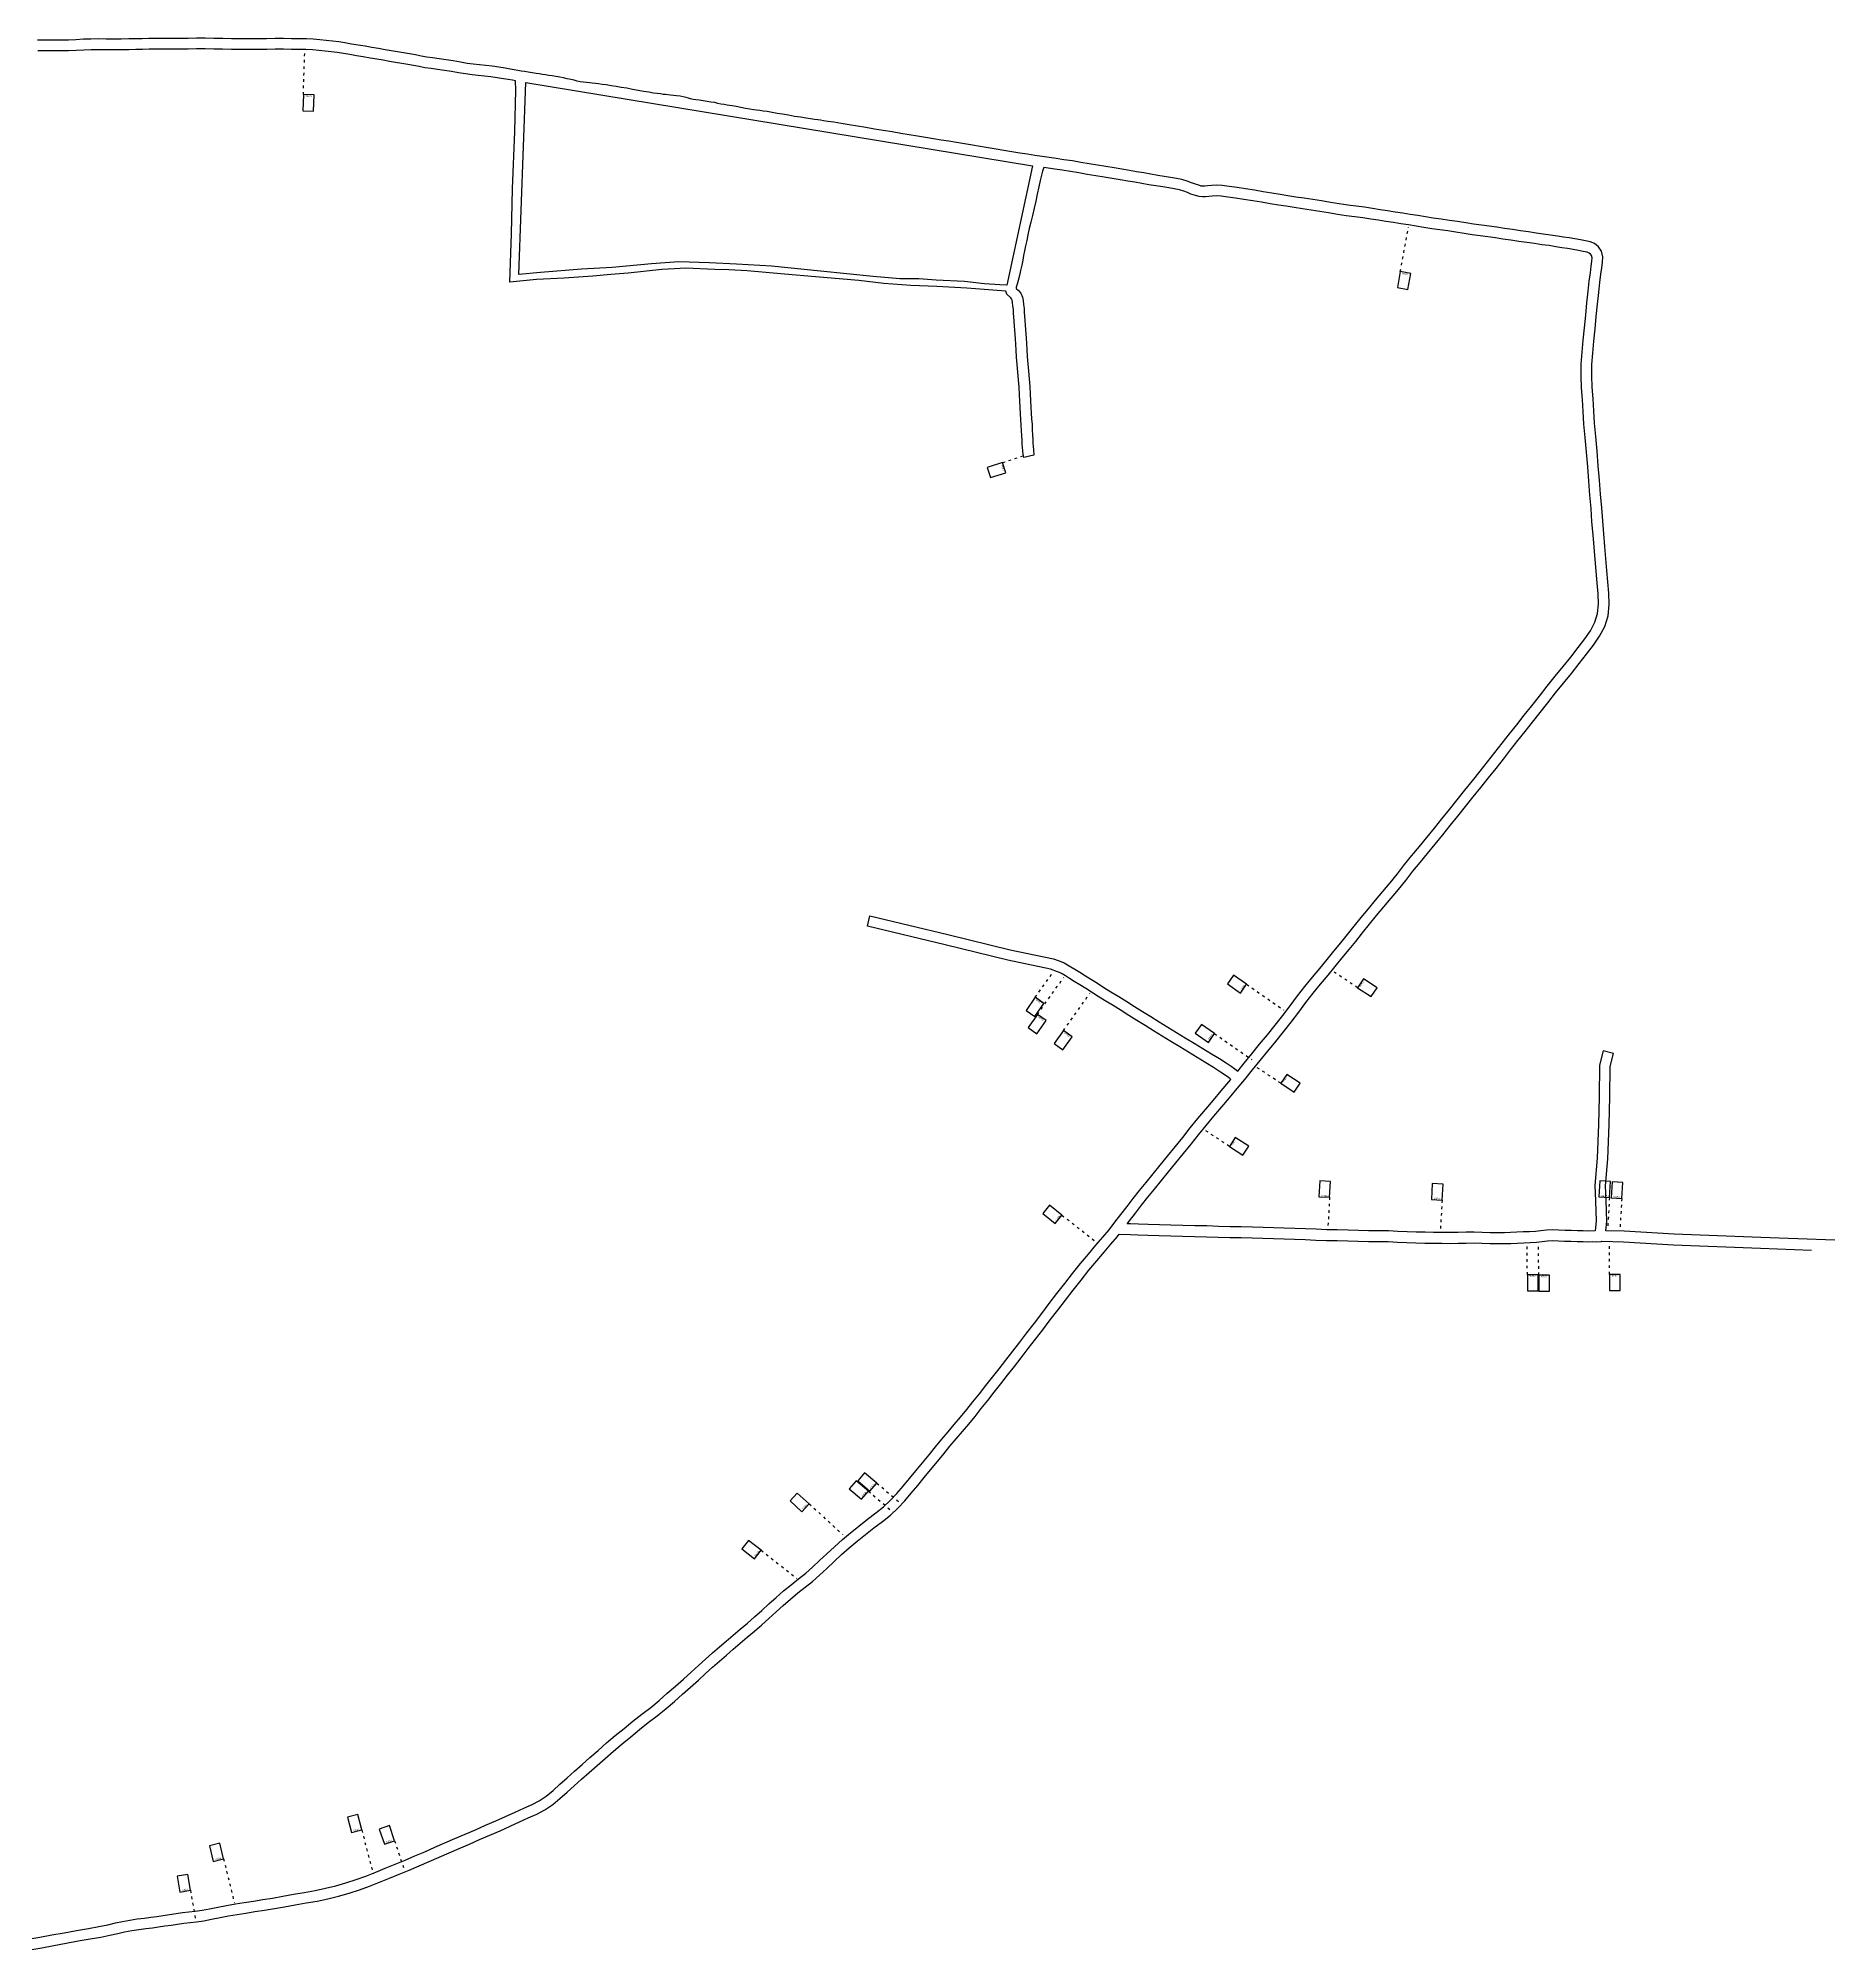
# Model space of a CAD drawing. Extents: x 714896 to 749292, y 8417558 to 8447149.
# Drawn here: x 729817 to 731496, y 8442990 to 8444776 of the extents above; entities that cross this region are included whole.
import ezdxf
from ezdxf.enums import TextEntityAlignment as Align

# ---------------------------------------------------------------- set-up
doc = ezdxf.new("R2010")
doc.units = 0
doc.header["$MEASUREMENT"] = 0
doc.linetypes.add('ACAD_ISO03W100', pattern=[30, 12, -18])
for name, color, linetype in [('LOTE', 7, 'CONTINUOUS'), ('NUM-PORTA', 7, 'CONTINUOUS'), ('QUADRA', 6, 'CONTINUOUS')]:
    doc.layers.add(name, color=color, linetype=linetype)

msp = doc.modelspace()

# ---------------------------------------------------------------- linework, layer by layer
at = {"layer": 'LOTE'}
for p, q in [((730064.7, 8444723.6), (730064.2, 8444708.6)), ((730074.7, 8444723.3), (730064.7, 8444723.6)), ((730074.2, 8444708.3), (730074.7, 8444723.3)), ((730064.2, 8444708.6), (730074.2, 8444708.3)), ((731089.7, 8444558.2), (731087, 8444543.4)), ((731099.5, 8444556.4), (731089.7, 8444558.2)), ((731096.8, 8444541.6), (731099.5, 8444556.4)), ((731087, 8444543.4), (731096.8, 8444541.6)), ((730718.1, 8444379.8), (730703.8, 8444375.2)), ((730703.8, 8444375.2), (730706.9, 8444365.7)), ((730721.2, 8444370.3), (730718.1, 8444379.8)), ((730706.9, 8444365.7), (730721.2, 8444370.3)), ((730933.9, 8443900.9), (730928.2, 8443892.7)), ((730928.2, 8443892.7), (730940.5, 8443884.1)), ((730946.2, 8443892.3), (730933.9, 8443900.9)), ((730940.5, 8443884.1), (730946.2, 8443892.3)), ((731055.4, 8443897.4), (731049.9, 8443889.1)), ((731068, 8443889.1), (731055.4, 8443897.4)), ((730748.6, 8443880.1), (730740, 8443867.9)), ((730748.1, 8443862.1), (730756.8, 8443874.3)), ((730756.8, 8443874.3), (730748.6, 8443880.1)), ((731049.9, 8443889.1), (731062.4, 8443880.8)), ((731062.4, 8443880.8), (731068, 8443889.1)), ((730740, 8443867.9), (730748.1, 8443862.1)), ((730750.6, 8443864.1), (730742, 8443851.8)), ((730750.1, 8443846), (730758.8, 8443858.3)), ((730758.8, 8443858.3), (730750.6, 8443864.1)), ((730742, 8443851.8), (730750.1, 8443846)), ((730775, 8443849.1), (730766.4, 8443836.9)), ((730774.5, 8443831.1), (730783.2, 8443843.3)), ((730783.2, 8443843.3), (730775, 8443849.1)), ((730903.9, 8443854.8), (730898.1, 8443846.7)), ((730898.1, 8443846.7), (730910.4, 8443838)), ((730916.1, 8443846.2), (730903.9, 8443854.8)), ((730910.4, 8443838), (730916.1, 8443846.2)), ((730766.4, 8443836.9), (730774.5, 8443831.1)), ((730983.6, 8443808.1), (730978.1, 8443799.8)), ((730996.1, 8443799.8), (730983.6, 8443808.1)), ((730978.1, 8443799.8), (730990.6, 8443791.5)), ((730990.6, 8443791.5), (730996.1, 8443799.8)), ((730935.6, 8443749.2), (730930.1, 8443740.8)), ((730930.1, 8443740.8), (730942.6, 8443732.6)), ((730948.1, 8443740.9), (730935.6, 8443749.2)), ((730942.6, 8443732.6), (730948.1, 8443740.9)), ((731014.6, 8443708.7), (731013.7, 8443693.7)), ((731024.6, 8443708.1), (731014.6, 8443708.7)), ((731023.7, 8443693.2), (731024.6, 8443708.1)), ((731119.7, 8443706.1), (731118.8, 8443691.1)), ((731129.7, 8443705.5), (731119.7, 8443706.1)), ((731128.8, 8443690.5), (731129.7, 8443705.5)), ((731276.1, 8443708.5), (731275.2, 8443693.5)), ((731286.1, 8443707.9), (731276.1, 8443708.5)), ((731285.2, 8443692.9), (731286.1, 8443707.9)), ((731287.6, 8443707.7), (731286.7, 8443692.7)), ((731297.6, 8443707.1), (731287.6, 8443707.7)), ((731296.7, 8443692.1), (731297.6, 8443707.1)), ((730761.8, 8443685.9), (730755.6, 8443678)), ((730755.6, 8443678), (730767.4, 8443668.8)), ((730773.6, 8443676.6), (730761.8, 8443685.9)), ((731013.7, 8443693.7), (731023.7, 8443693.2)), ((731118.8, 8443691.1), (731128.8, 8443690.5)), ((731275.2, 8443693.5), (731285.2, 8443692.9)), ((731286.7, 8443692.7), (731296.7, 8443692.1)), ((730767.4, 8443668.8), (730773.6, 8443676.6)), ((731208.5, 8443620.9), (731208.6, 8443605.9)), ((731218.5, 8443620.9), (731208.5, 8443620.9)), ((731218.6, 8443605.9), (731218.5, 8443620.9)), ((731229.1, 8443620.5), (731219.1, 8443620.4)), ((731219.1, 8443620.4), (731219.1, 8443605.4)), ((731229.1, 8443605.5), (731229.1, 8443620.5)), ((731285.3, 8443621.2), (731285.3, 8443606.2)), ((731295.3, 8443621.2), (731285.3, 8443621.2)), ((731295.3, 8443606.2), (731295.3, 8443621.2)), ((731208.6, 8443605.9), (731218.6, 8443605.9)), ((731219.1, 8443605.4), (731229.1, 8443605.5)), ((731285.3, 8443606.2), (731295.3, 8443606.2)), ((730581.3, 8443428.4), (730574.8, 8443420.7)), ((730592.7, 8443418.6), (730581.3, 8443428.4)), ((730589.2, 8443435.9), (730582.7, 8443428.3)), ((730582.7, 8443428.3), (730594.1, 8443418.6)), ((730600.6, 8443426.2), (730589.2, 8443435.9)), ((730526.3, 8443416.9), (730519.6, 8443409.5)), ((730537.4, 8443406.7), (730526.3, 8443416.9)), ((730574.8, 8443420.7), (730586.2, 8443411)), ((730586.2, 8443411), (730592.7, 8443418.6)), ((730594.1, 8443418.6), (730600.6, 8443426.2)), ((730519.6, 8443409.5), (730530.6, 8443399.4)), ((730530.6, 8443399.4), (730537.4, 8443406.7)), ((730480.7, 8443372.6), (730474.5, 8443364.8)), ((730474.5, 8443364.8), (730486.3, 8443355.5)), ((730492.5, 8443363.4), (730480.7, 8443372.6)), ((730486.3, 8443355.5), (730492.5, 8443363.4)), ((730115.5, 8443116.5), (730105.9, 8443114)), ((730105.9, 8443114), (730109.6, 8443099.5)), ((730119.3, 8443102), (730115.5, 8443116.5)), ((729986.6, 8443089.7), (729976.9, 8443087.3)), ((729990.2, 8443075.1), (729986.6, 8443089.7)), ((730109.6, 8443099.5), (730119.3, 8443102)), ((730145.1, 8443106.1), (730135.6, 8443102.9)), ((730135.6, 8443102.9), (730140.4, 8443088.7)), ((730140.4, 8443088.7), (730149.9, 8443091.9)), ((730149.9, 8443091.9), (730145.1, 8443106.1)), ((729976.9, 8443087.3), (729980.5, 8443072.7)), ((729980.5, 8443072.7), (729990.2, 8443075.1)), ((729956.6, 8443060.5), (729946.8, 8443058.8)), ((729946.8, 8443058.8), (729949.3, 8443044)), ((729959.2, 8443045.7), (729956.6, 8443060.5)), ((729949.3, 8443044), (729959.2, 8443045.7))]:
    msp.add_line(p, q, dxfattribs=at)
at = {"layer": 'LOTE', "color": 7, "linetype": 'ACAD_ISO03W100', "ltscale": 0.2}
for points in [[(730064.7, 8444723.6), (730066.1, 8444766)], [(731089.7, 8444558.2), (731097.5, 8444599.9)], [(730718.1, 8444379.8), (730737.2, 8444386)], [(730748.6, 8443880.1), (730765.5, 8443903.9)], [(730750.6, 8443864.1), (730775.2, 8443898.7)], [(730946.2, 8443892.3), (730981, 8443868)], [(731049.9, 8443889.1), (731024.9, 8443905.6)], [(730775, 8443849.1), (730799.6, 8443883.7)], [(730916.1, 8443846.2), (730950.9, 8443821.9)], [(730978.1, 8443799.8), (730953.1, 8443816.3)], [(730930.1, 8443740.8), (730905.1, 8443757.3)], [(731023.7, 8443693.2), (731022, 8443663.2)], [(731128.8, 8443690.5), (731127.1, 8443660.6)], [(731285.2, 8443692.9), (731283.5, 8443663)], [(731296.7, 8443692.1), (731295, 8443662.2)], [(730773.6, 8443676.6), (730807, 8443650.3)], [(731208.5, 8443620.9), (731208.4, 8443650.9)], [(731219.1, 8443620.4), (731219, 8443650.4)], [(731285.3, 8443621.2), (731285.2, 8443651.2)], [(730592.7, 8443418.6), (730615.6, 8443399.2)], [(730600.6, 8443426.2), (730623.4, 8443406.8)], [(730537.4, 8443406.7), (730568.6, 8443378.1)], [(730492.5, 8443363.4), (730525.9, 8443337.1)], [(730119.3, 8443102), (730129.9, 8443060.9)], [(730149.9, 8443091.9), (730159.4, 8443063.5)], [(729990.2, 8443075.1), (730000.2, 8443033.8)], [(729959.2, 8443045.7), (729964.2, 8443016.2)]]:
    msp.add_lwpolyline(points, dxfattribs=at)
at = {"layer": 'QUADRA'}
for points in [[(731495.8, 8443653.1), (731426.8, 8443655.6), (731345.6, 8443658.9), (731298.9, 8443661.7), (731281.9, 8443662), (731282.7, 8443670.6), (731282.1, 8443690.2), (731281.6, 8443703.9), (731283.7, 8443729.2), (731285.1, 8443761.1), (731285.7, 8443787), (731285.9, 8443815.4), (731288.9, 8443827.6), (731279.2, 8443830), (731275.9, 8443816.6), (731275.7, 8443787.1), (731275.1, 8443761.4), (731273.7, 8443729.9), (731271.5, 8443704.1), (731272.1, 8443689.8), (731272.7, 8443670.9), (731271.8, 8443661.8), (731265.6, 8443661.7), (731260.8, 8443661.8), (731255.3, 8443662), (731249.5, 8443662.1), (731243.7, 8443662.3), (731237.9, 8443662.6), (731232.1, 8443662.7), (731226.4, 8443662.4), (731221.2, 8443661.8), (731216.1, 8443661.2), (731210.6, 8443661), (731204.7, 8443660.8), (731198.6, 8443660.5), (731192.8, 8443660.2), (731187, 8443660.1), (731180.7, 8443660), (731173.7, 8443660.1), (731166.3, 8443660.4), (731158.8, 8443660.6), (731151.2, 8443660.5), (731143.8, 8443660.3), (731136.3, 8443660.2), (731128.7, 8443660.3), (731120.9, 8443660.3), (731112.9, 8443660.5), (731104.6, 8443660.7), (731096.2, 8443661), (731087.5, 8443661.4), (731078.6, 8443661.8), (731069.5, 8443662), (731060.1, 8443662), (731050.6, 8443662.2), (731040.9, 8443662.4), (731030.9, 8443662.7), (731021, 8443662.9), (731011.1, 8443663.3), (731001.2, 8443663.8), (730991.2, 8443664.1), (730981.4, 8443664.4), (730971.6, 8443664.6), (730961.7, 8443664.9), (730951.6, 8443665.4), (730941.2, 8443665.5), (730930.7, 8443665.7), (730920, 8443666), (730908.9, 8443666.4), (730897.7, 8443666.7), (730886.6, 8443667), (730875.4, 8443667.3), (730864.6, 8443667.6), (730854.2, 8443667.8), (730845, 8443668.2), (730837.8, 8443668.4), (730834.5, 8443668.5), (730836.6, 8443671.2), (730842.2, 8443678.5), (730848, 8443685.8), (730853.9, 8443693.3), (730860.1, 8443700.9), (730866.5, 8443708.8), (730873.2, 8443716.9), (730880.1, 8443725.4), (730887.1, 8443734.1), (730894.2, 8443742.9), (730901.3, 8443751.7), (730908.4, 8443760.4), (730915.6, 8443769), (730922.9, 8443777.6), (730930.1, 8443786.2), (730937.3, 8443794.8), (730944.5, 8443803.4), (730951.7, 8443812.2), (730958.8, 8443821), (730966.1, 8443829.8), (730973.4, 8443838.8), (730980.7, 8443847.9), (730987.9, 8443857), (730994.8, 8443866.2), (731001.5, 8443875.3), (731008.3, 8443884), (731015.3, 8443892.5), (731022.3, 8443900.7), (731029, 8443909), (731035.6, 8443916.9), (731042, 8443924.7), (731048.3, 8443932.4), (731054.6, 8443940.4), (731061.1, 8443948.4), (731067.6, 8443956.5), (731074.3, 8443964.6), (731081.2, 8443972.6), (731088.2, 8443980.9), (731094.8, 8443989.4), (731101.4, 8443997.9), (731108.4, 8444006.1), (731115.3, 8444014.5), (731122.4, 8444023.1), (731129.4, 8444031.8), (731136.3, 8444040.6), (731143.4, 8444049.5), (731150.7, 8444058.4), (731157.9, 8444067.3), (731165, 8444076.3), (731172.3, 8444085.1), (731179.3, 8444094), (731186.1, 8444102.7), (731192.8, 8444111.3), (731199.6, 8444120), (731206.4, 8444128.6), (731213.4, 8444137.3), (731220.5, 8444146.3), (731227.7, 8444155.4), (731234.9, 8444164.6), (731242.2, 8444173.7), (731249.7, 8444182.8), (731257, 8444191.9), (731263.9, 8444200.8), (731270.2, 8444209.2), (731276, 8444217.5), (731280.8, 8444226.5), (731284.1, 8444236.5), (731285.1, 8444247.2), (731284.5, 8444257.8), (731283.6, 8444268.3), (731282.8, 8444279), (731281.9, 8444290.1), (731280.9, 8444301.5), (731279.9, 8444313.2), (731278.9, 8444325.2), (731278, 8444337.5), (731277, 8444350.2), (731276, 8444363.3), (731274.8, 8444376.8), (731273.6, 8444390.4), (731272.4, 8444404), (731271.4, 8444416.5), (731270.6, 8444428.1), (731269.9, 8444439.3), (731269.1, 8444450.2), (731268.7, 8444460.8), (731268.8, 8444471.3), (731269.6, 8444482.1), (731270.6, 8444493.3), (731271.8, 8444504.7), (731272.9, 8444516.4), (731274.1, 8444527.9), (731275.2, 8444538.7), (731276.2, 8444548), (731277.3, 8444555.7), (731278.1, 8444561.9), (731278.8, 8444566.9), (731279.1, 8444572.1), (731277.8, 8444577.2), (731275.1, 8444581.4), (731271.2, 8444584.5), (731267.1, 8444586), (731262.9, 8444586.9), (731258.1, 8444587.9), (731253, 8444588.8), (731247.6, 8444589.7), (731242.3, 8444590.5), (731236.6, 8444591.4), (731230.2, 8444592.4), (731223.4, 8444593.3), (731216.6, 8444594.3), (731209.6, 8444595.3), (731202, 8444596.4), (731194.5, 8444597.5), (731187.2, 8444598.6), (731180.1, 8444599.7), (731172.9, 8444600.7), (731165.6, 8444601.7), (731158.3, 8444602.6), (731150.9, 8444603.7), (731143.3, 8444604.9), (731135.6, 8444606.1), (731128, 8444607.2), (731120.5, 8444608.2), (731113.3, 8444609.4), (731106.2, 8444610.6), (731099, 8444611.7), (731092, 8444612.8), (731084.9, 8444613.9), (731077.9, 8444614.9), (731070.9, 8444616.1), (731063.7, 8444617.1), (731056.3, 8444618.3), (731048.6, 8444619.3), (731040.7, 8444620.4), (731032.6, 8444621.6), (731024.4, 8444622.9), (731016.1, 8444624.3), (731008, 8444625.6), (731000, 8444626.8), (730992.2, 8444627.9), (730984.8, 8444629.1), (730977.4, 8444630.3), (730969.7, 8444631.6), (730961.7, 8444632.9), (730953.5, 8444634.2), (730945.2, 8444635.5), (730937.3, 8444636.7), (730929.9, 8444637.8), (730923.3, 8444638.7), (730917.7, 8444639), (730913.2, 8444638.8), (730909.7, 8444638.4), (730907, 8444638.1), (730905.1, 8444638), (730903.6, 8444638.2), (730901.4, 8444638.9), (730897.4, 8444640.1), (730894.7, 8444641.3), (730890.6, 8444642.8), (730885.6, 8444644.2), (730880.5, 8444645.3), (730875.1, 8444646.3), (730869.2, 8444647.2), (730863.1, 8444648.1), (730856.6, 8444649.3), (730850, 8444650.5), (730843.4, 8444651.6), (730836.6, 8444652.8), (730829.6, 8444653.9), (730822.3, 8444655.1), (730814.6, 8444656.4), (730806.8, 8444657.6), (730798.9, 8444658.9), (730791.1, 8444660.2), (730783.3, 8444661.6), (730775.5, 8444662.8), (730768.3, 8444664), (730761.6, 8444664.9), (730755, 8444665.8), (730748.2, 8444666.8), (730741.3, 8444667.9), (730734.1, 8444669), (730726.8, 8444670.3), (730719.4, 8444671.5), (730712, 8444672.6), (730704.5, 8444673.8), (730697.2, 8444675.1), (730689.9, 8444676.3), (730682.6, 8444677.5), (730675.2, 8444678.8), (730667.9, 8444680), (730660.7, 8444681.2), (730653.5, 8444682.4), (730646.2, 8444683.6), (730638.7, 8444684.8), (730630.9, 8444686.1), (730623, 8444687.4), (730614.9, 8444688.7), (730606.6, 8444690.1), (730598.4, 8444691.4), (730590.4, 8444692.8), (730582.4, 8444694.1), (730574.7, 8444695.5), (730567.4, 8444696.7), (730560.5, 8444697.8), (730554.8, 8444698.6), (730550.8, 8444699.2), (730548.1, 8444699.7), (730545.4, 8444700.1), (730542.3, 8444700.5), (730538.7, 8444701), (730534.5, 8444701.7), (730529.3, 8444702.5), (730523.7, 8444703.3), (730518, 8444704.3), (730512.6, 8444705.2), (730507.6, 8444706), (730502.8, 8444706.9), (730498.2, 8444707.7), (730494.5, 8444708.3), (730491.3, 8444708.9), (730488.2, 8444709.1), (730485.3, 8444709.5), (730481.9, 8444710.1), (730477.9, 8444710.8), (730473.5, 8444711.6), (730469.1, 8444712.5), (730465.5, 8444713.1), (730463, 8444713.5), (730460.7, 8444713.8), (730457.9, 8444714.3), (730454.8, 8444714.8), (730452, 8444715.4), (730449.1, 8444716.1), (730445.6, 8444716.6), (730442.1, 8444717.1), (730438.4, 8444717.7), (730434.7, 8444718.4), (730431.6, 8444718.8), (730428.9, 8444719.1), (730426.6, 8444719.6), (730424.6, 8444720.2), (730422.3, 8444721), (730419.7, 8444721.6), (730416.7, 8444722.1), (730413.5, 8444722.4), (730410.5, 8444722.8), (730407.9, 8444723.1), (730405.3, 8444723.4), (730403, 8444723.6), (730400.8, 8444723.8), (730398.3, 8444724.2), (730395.4, 8444724.6), (730391.8, 8444725.1), (730387.4, 8444725.8), (730382.6, 8444726.5), (730377.5, 8444727.5), (730372.2, 8444728.5), (730366.9, 8444729.5), (730361.8, 8444730.3), (730356.9, 8444731.1), (730352.3, 8444731.9), (730347.7, 8444732.7), (730343.8, 8444733.2), (730340.6, 8444733.6), (730337.6, 8444733.9), (730334.7, 8444734.2), (730332.1, 8444734.5), (730329.2, 8444734.9), (730326.3, 8444735.3), (730323.3, 8444735.7), (730320.6, 8444736.2), (730317.8, 8444737.1), (730314.6, 8444737.8), (730311.3, 8444738.5), (730307.8, 8444739.2), (730304.3, 8444739.9), (730300.7, 8444740.6), (730297.1, 8444741.1), (730294, 8444741.5), (730291.1, 8444742), (730288.2, 8444742.5), (730285.2, 8444743), (730282.1, 8444743.5), (730278.5, 8444744.1), (730274.9, 8444744.7), (730271.4, 8444745.1), (730268.2, 8444745.6), (730265.2, 8444746.1), (730261.8, 8444746.8), (730257.9, 8444747.4), (730253.3, 8444748.3), (730247.5, 8444749.2), (730241.2, 8444750.2), (730235.2, 8444750.8), (730229.3, 8444751.6), (730223.5, 8444752.1), (730217.7, 8444752.8), (730211.5, 8444753.9), (730204.7, 8444755.1), (730198, 8444756.1), (730191.5, 8444757), (730185.4, 8444757.9), (730180, 8444758.7), (730174.8, 8444759.7), (730169.4, 8444760.8), (730163.9, 8444761.7), (730158.2, 8444762.6), (730152.6, 8444763.5), (730146.9, 8444764.5), (730141, 8444765.6), (730134.9, 8444766.6), (730128.6, 8444767.7), (730122.3, 8444768.8), (730115.9, 8444769.9), (730109.6, 8444770.9), (730103.6, 8444771.9), (730097.8, 8444772.8), (730091.9, 8444773.6), (730086, 8444774.3), (730080.2, 8444774.8), (730074, 8444775.4), (730067.5, 8444775.8), (730060.7, 8444775.9), (730053.7, 8444775.9), (730046.2, 8444776), (730038.4, 8444776), (730030.4, 8444775.9), (730022.4, 8444775.8), (730014.3, 8444775.8), (730006, 8444775.8), (729997.6, 8444775.8), (729989.4, 8444776), (729981.1, 8444776.2), (729973, 8444776.3), (729964.8, 8444776.3), (729956.9, 8444776.2), (729949.1, 8444776.1), (729941.4, 8444776), (729934.1, 8444776), (729927.1, 8444776.2), (729920.4, 8444776.1), (729914.2, 8444775.8), (729908.1, 8444775.7), (729901.5, 8444775.6), (729894.5, 8444775.5), (729887.6, 8444775.4), (729880.5, 8444775.5), (729873.2, 8444775.6), (729866.1, 8444775.5), (729859.2, 8444775.3), (729852.2, 8444774.9), (729845.1, 8444774.6), (729838.1, 8444774.5), (729830.9, 8444774.6), (729823.8, 8444774.5), (729816.4, 8444774.5)], [(729807.3, 8442999.9), (729818.5, 8443001.9), (729829.7, 8443003.9), (729841.1, 8443006), (729852.6, 8443008.1), (729863.8, 8443010.1), (729873.6, 8443011.9), (729881.9, 8443013.5), (729889.1, 8443015.2), (729895.8, 8443016.5), (729902.6, 8443017.8), (729909.5, 8443018.9), (729916.1, 8443019.7), (729922.2, 8443020.5), (729927.9, 8443021.3), (729933.7, 8443022.2), (729939.6, 8443023.1), (729945.7, 8443024), (729951.7, 8443024.8), (729957.6, 8443025.5), (729963.6, 8443026.2), (729970, 8443027.1), (729977, 8443028.4), (729984.9, 8443030), (729993, 8443031.5), (730001.2, 8443032.9), (730009.4, 8443034.2), (730018, 8443035.6), (730026.8, 8443036.9), (730035.9, 8443038.4), (730045.4, 8443040.2), (730055.4, 8443041.9), (730065.6, 8443043.6), (730075.6, 8443045.4), (730085.3, 8443047.5), (730095, 8443049.9), (730104.5, 8443052.6), (730113.9, 8443055.6), (730123.1, 8443058.9), (730132.3, 8443062.5), (730141.3, 8443066.3), (730150.5, 8443070.1), (730159.7, 8443073.8), (730168.9, 8443077.7), (730178.2, 8443081.7), (730187.5, 8443085.8), (730196.8, 8443090), (730206.4, 8443094), (730215.9, 8443098.1), (730225.5, 8443102.2), (730235, 8443106.4), (730244.5, 8443110.5), (730253.7, 8443114.6), (730262.5, 8443118.7), (730270.8, 8443122.4), (730278.5, 8443125.9), (730285.2, 8443129.4), (730291.7, 8443133.7), (730298, 8443139), (730304.4, 8443144.7), (730311.1, 8443150.8), (730318, 8443157), (730325.2, 8443163.3), (730332.5, 8443169.8), (730340.1, 8443176.4), (730347.9, 8443183.3), (730356.1, 8443190.2), (730364.4, 8443196.9), (730372.6, 8443203.6), (730380.9, 8443210.3), (730389.3, 8443216.5), (730397.1, 8443223), (730404.8, 8443229.7), (730412.4, 8443236.5), (730420, 8443243), (730427, 8443249.5), (730433.8, 8443255.7), (730440.5, 8443261.7), (730447.1, 8443267.4), (730453.5, 8443273), (730459.9, 8443278.5), (730466.4, 8443284.1), (730473, 8443289.8), (730479.7, 8443295.4), (730486.4, 8443301.2), (730493, 8443307.1), (730499.7, 8443313.2), (730506.5, 8443319.3), (730513.3, 8443325.4), (730520.4, 8443331.2), (730527.4, 8443336.7), (730534.1, 8443342), (730540.4, 8443347.7), (730547, 8443353.7), (730553.8, 8443360.1), (730560.9, 8443366.7), (730568.4, 8443373.3), (730575.9, 8443379.6), (730583.7, 8443386), (730591.8, 8443392.3), (730599.8, 8443398.3), (730606.9, 8443403.9), (730613.2, 8443409.8), (730619.2, 8443416.4), (730625.2, 8443423.2), (730631.1, 8443430.4), (730637.1, 8443437.6), (730643.2, 8443445.1), (730649.5, 8443452.6), (730655.4, 8443459.9), (730661.2, 8443467.2), (730667.2, 8443474), (730673, 8443480.8), (730678.8, 8443487.7), (730684.6, 8443494.8), (730690.4, 8443502.2), (730696.4, 8443509.6), (730702.5, 8443517.2), (730708.7, 8443525), (730714.9, 8443533), (730721.2, 8443541.1), (730727.6, 8443549.5), (730734.2, 8443558), (730740.9, 8443566.7), (730747.8, 8443575.6), (730754.7, 8443584.6), (730761.7, 8443593.9), (730768.9, 8443603.3), (730776.2, 8443612.7), (730783.6, 8443622.1), (730791, 8443631.3), (730798.4, 8443640.2), (730805.3, 8443648.5), (730811.8, 8443655.9), (730817.6, 8443662.9), (730823.1, 8443670.1), (730828.6, 8443677.3), (730834.4, 8443684.7), (730840.1, 8443692), (730846.1, 8443699.5), (730852.4, 8443707.2), (730858.8, 8443715.1), (730865.5, 8443723.3), (730872.3, 8443731.7), (730879.3, 8443740.3), (730886.4, 8443749.1), (730893.5, 8443758), (730900.7, 8443766.8), (730907.9, 8443775.5), (730915.2, 8443784), (730922.4, 8443792.6), (730929.6, 8443801.2), (730931.3, 8443803.2), (730930.6, 8443804.2), (730929.2, 8443805.3), (730926.2, 8443807.4), (730921.6, 8443810.3), (730915.3, 8443814.4), (730908, 8443818.9), (730900, 8443823.8), (730891.8, 8443828.8), (730883.6, 8443833.8), (730875.4, 8443838.7), (730867.2, 8443843.8), (730859.2, 8443848.8), (730851.3, 8443853.7), (730843.7, 8443858.4), (730836.2, 8443863.1), (730828.8, 8443867.7), (730821.4, 8443872.3), (730814.1, 8443876.7), (730807.4, 8443880.9), (730801.3, 8443884.8), (730795.8, 8443888.4), (730790.4, 8443891.7), (730785.1, 8443895), (730780.5, 8443897.8), (730776.8, 8443900.1), (730773.8, 8443901.9), (730771.2, 8443903.3), (730769.5, 8443904), (730762.9, 8443906.5), (730723.1, 8443914.8), (730664.6, 8443929.2), (730591.8, 8443946.5), (730594.2, 8443956.2), (730667, 8443938.9), (730725.3, 8443924.5), (730765.7, 8443916.1), (730773.5, 8443913.2), (730775.6, 8443912.3), (730778.7, 8443910.6), (730782, 8443908.6), (730785.7, 8443906.3), (730790.4, 8443903.5), (730795.7, 8443900.2), (730801.1, 8443896.8), (730806.7, 8443893.2), (730812.8, 8443889.3), (730819.4, 8443885.2), (730826.7, 8443880.8), (730834.1, 8443876.2), (730841.4, 8443871.6), (730848.9, 8443866.9), (730856.6, 8443862.2), (730864.5, 8443857.3), (730872.5, 8443852.3), (730880.6, 8443847.3), (730888.8, 8443842.3), (730897, 8443837.3), (730905.2, 8443832.4), (730913.3, 8443827.4), (730920.7, 8443822.8), (730927, 8443818.8), (730931.7, 8443815.7), (730935.2, 8443813.3), (730937.9, 8443811.2), (730943.9, 8443818.5), (730951.1, 8443827.3), (730958.3, 8443836.2), (730965.6, 8443845.1), (730972.9, 8443854.2), (730979.9, 8443863.1), (730986.8, 8443872.2), (730993.6, 8443881.4), (731000.6, 8443890.3), (731007.7, 8443898.9), (731014.6, 8443907.1), (731021.3, 8443915.3), (731027.8, 8443923.3), (731034.2, 8443931), (731040.5, 8443938.7), (731046.8, 8443946.6), (731053.3, 8443954.6), (731059.9, 8443962.8), (731066.6, 8443971), (731073.5, 8443979.1), (731080.4, 8443987.2), (731087, 8443995.6), (731093.7, 8444004.2), (731100.7, 8444012.5), (731107.6, 8444020.9), (731114.7, 8444029.4), (731121.6, 8444038), (731128.5, 8444046.8), (731135.7, 8444055.7), (731142.9, 8444064.7), (731150.1, 8444073.6), (731157.2, 8444082.5), (731164.5, 8444091.4), (731171.4, 8444100.2), (731178.2, 8444108.9), (731185, 8444117.5), (731191.7, 8444126.2), (731198.6, 8444134.8), (731205.6, 8444143.6), (731212.6, 8444152.5), (731219.8, 8444161.5), (731227.1, 8444170.8), (731234.5, 8444180.1), (731241.9, 8444189.1), (731249.2, 8444198.1), (731255.9, 8444206.9), (731262.1, 8444215), (731267.4, 8444222.7), (731271.5, 8444230.5), (731274.2, 8444238.6), (731275, 8444247.4), (731274.6, 8444257.1), (731273.6, 8444267.5), (731272.8, 8444278.2), (731272, 8444289.3), (731270.9, 8444300.6), (731269.9, 8444312.3), (731268.9, 8444324.4), (731268, 8444336.8), (731267, 8444349.4), (731266, 8444362.5), (731264.9, 8444375.9), (731263.7, 8444389.5), (731262.4, 8444403.1), (731261.4, 8444415.8), (731260.6, 8444427.5), (731259.9, 8444438.7), (731259.2, 8444449.6), (731258.7, 8444460.6), (731258.8, 8444471.7), (731259.7, 8444482.9), (731260.7, 8444494.3), (731261.8, 8444505.7), (731263, 8444517.4), (731264.2, 8444528.9), (731265.2, 8444539.8), (731266.3, 8444549.3), (731267.4, 8444557), (731268.2, 8444563.3), (731268.9, 8444567.9), (731269, 8444571.1), (731268.5, 8444573.2), (731267.6, 8444574.6), (731266.4, 8444575.6), (731264.3, 8444576.3), (731260.8, 8444577.1), (731256.2, 8444578.1), (731251.3, 8444579), (731246.1, 8444579.8), (731240.8, 8444580.6), (731235, 8444581.5), (731228.8, 8444582.5), (731222, 8444583.4), (731215.2, 8444584.4), (731208.1, 8444585.4), (731200.6, 8444586.5), (731193, 8444587.6), (731185.6, 8444588.7), (731178.6, 8444589.8), (731171.5, 8444590.8), (731164.3, 8444591.7), (731156.9, 8444592.7), (731149.4, 8444593.8), (731141.7, 8444595), (731134.1, 8444596.2), (731126.6, 8444597.3), (731119.1, 8444598.3), (731111.7, 8444599.5), (731104.6, 8444600.7), (731097.5, 8444601.8), (731090.4, 8444602.9), (731083.4, 8444604), (731076.4, 8444605.1), (731069.3, 8444606.2), (731062.2, 8444607.3), (731054.9, 8444608.4), (731047.2, 8444609.4), (731039.3, 8444610.5), (731031.1, 8444611.7), (731022.8, 8444613), (731014.5, 8444614.4), (731006.5, 8444615.7), (730998.5, 8444616.9), (730990.7, 8444618.1), (730983.2, 8444619.3), (730975.8, 8444620.4), (730968.1, 8444621.7), (730960.1, 8444623), (730951.9, 8444624.3), (730943.7, 8444625.6), (730935.8, 8444626.8), (730928.5, 8444627.9), (730922.3, 8444628.7), (730917.6, 8444629), (730913.9, 8444628.8), (730910.7, 8444628.5), (730907.8, 8444628.2), (730905, 8444628), (730901.7, 8444628.3), (730898.5, 8444629.3), (730894, 8444630.7), (730890.9, 8444632), (730887.5, 8444633.3), (730883.3, 8444634.5), (730878.5, 8444635.5), (730873.4, 8444636.5), (730867.8, 8444637.3), (730861.4, 8444638.3), (730854.9, 8444639.4), (730848.3, 8444640.6), (730841.7, 8444641.7), (730835, 8444642.9), (730828, 8444644), (730820.6, 8444645.2), (730813, 8444646.5), (730805.2, 8444647.7), (730797.2, 8444649), (730789.5, 8444650.4), (730781.6, 8444651.7), (730773.9, 8444653), (730766.8, 8444654.1), (730756.8, 8444655.5), (730755.5, 8444652.1), (730754.4, 8444648.4), (730753.2, 8444643.4), (730751.9, 8444637.3), (730750.5, 8444630.7), (730749.1, 8444624), (730747.6, 8444617.4), (730746.1, 8444610.8), (730744.6, 8444604.4), (730743.1, 8444598.4), (730741.8, 8444592.7), (730740.7, 8444587.4), (730739.6, 8444582.4), (730738.6, 8444577.8), (730737.8, 8444573.3), (730736.9, 8444568.8), (730736, 8444564.2), (730734.9, 8444559.4), (730733.8, 8444554.6), (730732.7, 8444550), (730731.7, 8444546.4), (730730.8, 8444543.6), (730730.7, 8444543.2), (730730.9, 8444542.6), (730733, 8444540.7), (730735.1, 8444538), (730736.6, 8444534.5), (730737.3, 8444531.1), (730737.8, 8444527.5), (730738.2, 8444523.8), (730738.4, 8444520.1), (730738.6, 8444516.5), (730738.9, 8444512.6), (730739.2, 8444508.2), (730739.5, 8444504.1), (730739.8, 8444500.2), (730740.1, 8444496.1), (730740.4, 8444491.2), (730740.8, 8444485.4), (730741.2, 8444479), (730741.7, 8444472.2), (730742.3, 8444465.2), (730742.9, 8444458), (730743.5, 8444450.9), (730744, 8444444.1), (730744.3, 8444437.6), (730744.5, 8444431.6), (730744.9, 8444426), (730745.2, 8444420.6), (730745.6, 8444415.4), (730745.9, 8444410.3), (730746.2, 8444405.3), (730746.3, 8444401.2), (730746.5, 8444397.8), (730746.7, 8444394.8), (730747, 8444391.6), (730747.4, 8444386.6), (730738, 8444384.6), (730737.3, 8444387.6), (730737.1, 8444390.7), (730736.8, 8444393.9), (730736.5, 8444397.1), (730736.3, 8444400.8), (730736.2, 8444404.9), (730735.9, 8444409.7), (730735.6, 8444414.8), (730735.3, 8444419.9), (730734.9, 8444425.3), (730734.5, 8444431.1), (730734.3, 8444437.2), (730734, 8444443.5), (730733.6, 8444450.2), (730733, 8444457.2), (730732.4, 8444464.4), (730731.8, 8444471.4), (730731.2, 8444478.2), (730730.8, 8444484.7), (730730.4, 8444490.5), (730730.1, 8444495.3), (730729.8, 8444499.5), (730729.5, 8444503.4), (730729.2, 8444507.4), (730728.9, 8444511.8), (730728.6, 8444515.9), (730728.4, 8444519.5), (730728.2, 8444522.9), (730727.8, 8444526.3), (730727.4, 8444529.4), (730727, 8444531.5), (730726.4, 8444532.9), (730725.7, 8444533.8), (730722.1, 8444537), (730721.3, 8444539.8), (730684.6, 8444542.7), (730656.8, 8444544.4), (730632.5, 8444545.3), (730607.1, 8444547), (730583.8, 8444549.8), (730543.3, 8444553.2), (730514.2, 8444555.9), (730479.4, 8444558.9), (730462.2, 8444560), (730449.1, 8444560.1), (730422, 8444561.4), (730411.6, 8444560.8), (730399.7, 8444560.2), (730368.1, 8444556.8), (730352.1, 8444555.4), (730335.2, 8444554.1), (730308.4, 8444552.2), (730282.7, 8444550.9), (730257.6, 8444548.5), (730259.3, 8444593.4), (730260, 8444635.6), (730262.2, 8444689.2), (730263.4, 8444727.7), (730262.8, 8444736.4), (730262.8, 8444736.4), (730262.8, 8444736.4), (730262.8, 8444736.4), (730260, 8444737), (730256.2, 8444737.6), (730251.6, 8444738.5), (730245.9, 8444739.4), (730240, 8444740.3), (730234.1, 8444740.8), (730228.2, 8444741.6), (730222.5, 8444742.1), (730216.2, 8444742.9), (730209.8, 8444744.1), (730203.1, 8444745.2), (730196.6, 8444746.2), (730190.1, 8444747.1), (730184, 8444748), (730178.3, 8444748.8), (730172.9, 8444749.9), (730167.5, 8444750.9), (730162.2, 8444751.9), (730156.6, 8444752.8), (730150.9, 8444753.7), (730145.2, 8444754.7), (730139.3, 8444755.8), (730133.3, 8444756.8), (730127, 8444757.8), (730120.6, 8444758.9), (730114.3, 8444760), (730108.1, 8444761.1), (730102.1, 8444762), (730096.3, 8444762.9), (730090.7, 8444763.6), (730085, 8444764.3), (730079.3, 8444764.8), (730073.2, 8444765.4), (730067, 8444765.8), (730060.6, 8444765.9), (730053.6, 8444765.9), (730046.2, 8444766), (730038.5, 8444766), (730030.5, 8444765.9), (730022.5, 8444765.8), (730014.3, 8444765.8), (730006, 8444765.8), (729997.5, 8444765.8), (729989.2, 8444766), (729980.9, 8444766.2), (729972.9, 8444766.3), (729964.9, 8444766.3), (729957, 8444766.2), (729949.2, 8444766.1), (729941.4, 8444766), (729933.9, 8444766), (729927, 8444766.2), (729920.7, 8444766.1), (729914.5, 8444765.8), (729908.2, 8444765.7), (729901.7, 8444765.6), (729894.7, 8444765.5), (729887.6, 8444765.4), (729880.4, 8444765.5), (729873.2, 8444765.6), (729866.3, 8444765.5), (729859.7, 8444765.3), (729852.7, 8444764.9), (729845.3, 8444764.6), (729838, 8444764.5), (729830.9, 8444764.6), (729823.9, 8444764.5), (729816.5, 8444764.5)], [(729809, 8442990.1), (729820.2, 8442992), (729831.5, 8442994.1), (729842.9, 8442996.2), (729854.4, 8442998.3), (729865.6, 8443000.2), (729875.5, 8443002), (729884, 8443003.8), (729891.2, 8443005.4), (729897.7, 8443006.7), (729904.3, 8443008), (729910.9, 8443009), (729917.4, 8443009.8), (729923.6, 8443010.6), (729929.4, 8443011.4), (729935.2, 8443012.3), (729941.1, 8443013.2), (729947.1, 8443014.1), (729953, 8443014.9), (729958.8, 8443015.6), (729964.9, 8443016.3), (729971.6, 8443017.2), (729979, 8443018.6), (729986.8, 8443020.2), (729994.8, 8443021.7), (730002.8, 8443023.1), (730011, 8443024.4), (730019.5, 8443025.7), (730028.4, 8443027.1), (730037.6, 8443028.6), (730047.2, 8443030.3), (730057, 8443032.1), (730067.3, 8443033.8), (730077.6, 8443035.6), (730087.6, 8443037.8), (730097.5, 8443040.2), (730107.4, 8443043), (730117.1, 8443046.1), (730126.6, 8443049.6), (730136, 8443053.2), (730145.1, 8443057.1), (730154.3, 8443060.8), (730163.5, 8443064.6), (730172.8, 8443068.5), (730182.2, 8443072.5), (730191.6, 8443076.7), (730200.8, 8443080.8), (730210.3, 8443084.8), (730219.8, 8443088.9), (730229.4, 8443093), (730239, 8443097.2), (730248.5, 8443101.3), (730257.8, 8443105.5), (730266.7, 8443109.6), (730274.9, 8443113.3), (730282.8, 8443116.9), (730290.4, 8443120.8), (730297.7, 8443125.7), (730304.5, 8443131.4), (730311.1, 8443137.3), (730317.7, 8443143.3), (730324.7, 8443149.5), (730331.8, 8443155.8), (730339.1, 8443162.3), (730346.7, 8443168.9), (730354.4, 8443175.7), (730362.5, 8443182.5), (730370.7, 8443189.1), (730378.9, 8443195.9), (730387, 8443202.4), (730395.4, 8443208.6), (730403.6, 8443215.4), (730411.4, 8443222.2), (730419, 8443228.9), (730426.6, 8443235.6), (730433.8, 8443242.1), (730440.5, 8443248.3), (730447.1, 8443254.2), (730453.6, 8443259.8), (730460, 8443265.4), (730466.5, 8443270.9), (730472.9, 8443276.6), (730479.5, 8443282.2), (730486.2, 8443287.8), (730493, 8443293.6), (730499.7, 8443299.7), (730506.4, 8443305.8), (730513.1, 8443311.9), (730519.8, 8443317.8), (730526.7, 8443323.5), (730533.5, 8443328.9), (730540.5, 8443334.3), (730547.1, 8443340.2), (730553.8, 8443346.4), (730560.6, 8443352.8), (730567.7, 8443359.3), (730574.9, 8443365.7), (730582.3, 8443372), (730589.9, 8443378.2), (730597.9, 8443384.4), (730605.9, 8443390.4), (730613.4, 8443396.3), (730620.3, 8443402.8), (730626.7, 8443409.7), (730632.8, 8443416.8), (730638.8, 8443424), (730644.8, 8443431.3), (730650.9, 8443438.7), (730657.2, 8443446.2), (730663.2, 8443453.6), (730668.9, 8443460.7), (730674.8, 8443467.4), (730680.7, 8443474.3), (730686.5, 8443481.3), (730692.4, 8443488.5), (730698.2, 8443496), (730704.2, 8443503.4), (730710.3, 8443511), (730716.5, 8443518.8), (730722.8, 8443526.9), (730729.1, 8443535), (730735.5, 8443543.3), (730742.1, 8443551.9), (730748.8, 8443560.6), (730755.7, 8443569.5), (730762.7, 8443578.6), (730769.7, 8443587.9), (730776.8, 8443597.2), (730784.1, 8443606.5), (730791.4, 8443615.8), (730798.8, 8443625), (730806.1, 8443633.8), (730813, 8443642), (730819.4, 8443649.5), (730825.5, 8443656.7), (730827, 8443658.7), (730837.5, 8443658.4), (730844.6, 8443658.2), (730853.9, 8443657.8), (730864.4, 8443657.6), (730875.2, 8443657.3), (730886.3, 8443657), (730897.5, 8443656.7), (730908.6, 8443656.4), (730919.6, 8443656), (730930.4, 8443655.7), (730941, 8443655.5), (730951.3, 8443655.4), (730961.4, 8443654.9), (730971.4, 8443654.6), (730981.1, 8443654.4), (730990.9, 8443654.2), (731000.8, 8443653.8), (731010.7, 8443653.3), (731020.7, 8443652.9), (731030.7, 8443652.7), (731040.6, 8443652.4), (731050.4, 8443652.2), (731060, 8443652), (731069.3, 8443652), (731078.3, 8443651.8), (731087.1, 8443651.4), (731095.8, 8443651), (731104.3, 8443650.7), (731112.7, 8443650.5), (731120.8, 8443650.3), (731128.6, 8443650.3), (731136.3, 8443650.2), (731144, 8443650.3), (731151.4, 8443650.5), (731158.7, 8443650.6), (731166.1, 8443650.4), (731173.5, 8443650.1), (731180.6, 8443650), (731187.1, 8443650.1), (731193.1, 8443650.2), (731199.1, 8443650.5), (731205.1, 8443650.8), (731211, 8443651), (731216.9, 8443651.2), (731222.4, 8443651.8), (731227.3, 8443652.4), (731232.2, 8443652.7), (731237.6, 8443652.6), (731243.3, 8443652.3), (731249.2, 8443652.1), (731255, 8443652), (731260.5, 8443651.8), (731265.6, 8443651.7), (731269.6, 8443651.8), (731272.8, 8443651.7), (731277.4, 8443652), (731278.2, 8443652.1), (731298.5, 8443651.7), (731345.1, 8443648.9), (731426.4, 8443645.6), (731474.1, 8443643.9)]]:
    msp.add_lwpolyline(points, dxfattribs=at)
msp.add_lwpolyline([(730722.2, 8444545.7), (730715.4, 8444545.8), (730701.2, 8444546.7), (730682.5, 8444548.9), (730656, 8444550.1), (730639.8, 8444551.5), (730622, 8444551.5), (730597.3, 8444553.6), (730548.1, 8444558.6), (730502.1, 8444563.3), (730469.4, 8444565.3), (730444.2, 8444566.4), (730415.6, 8444567.4), (730390, 8444565.6), (730353.2, 8444562.1), (730324.6, 8444560.5), (730286.4, 8444557.5), (730266, 8444555.5), (730272.6, 8444734.8), (730746.1, 8444657.2), (730722.2, 8444545.7)], close=True, dxfattribs=at)

# ---------------------------------------------------------------- texts
at = {"layer": 'NUM-PORTA'}
for rotation, p in [(178.1664, (730069.5, 8444722.9)), (169.428, (731094.4, 8444556.8)), (107.9881, (730719.1, 8444375)), (236.5746, (731053, 8443892.8)), (144.6159, (730752.3, 8443876.9)), (55.0066, (730943, 8443888.6)), (144.6159, (730754.3, 8443860.8)), (144.6159, (730778.7, 8443845.9)), (55.0066, (730912.9, 8443842.6)), (236.5746, (730981.2, 8443803.5)), (236.5746, (730933.2, 8443744.6)), (356.6312, (731018.9, 8443693.9)), (356.6312, (731124, 8443691.3)), (356.6312, (731280.4, 8443693.7)), (356.6312, (731291.9, 8443692.9)), (51.7696, (730770.2, 8443673.1)), (180.1392, (731213.4, 8443620.4)), (180.1392, (731223.9, 8443619.9)), (180.1392, (731290.1, 8443620.7)), (49.6414, (730589.2, 8443415.3)), (49.6414, (730597.1, 8443422.8)), (47.4744, (730533.7, 8443403.5)), (51.8048, (730489.1, 8443359.9)), (14.4356, (730114.5, 8443101.3)), (18.5039, (730145.1, 8443090.8)), (13.6859, (729985.4, 8443074.4)), (9.7109, (729954.3, 8443045.4))]:
    msp.add_text('CASA', height=1.5, rotation=rotation, dxfattribs=at).set_placement(p, align=Align.CENTER)

doc.saveas('drawing.dxf')
